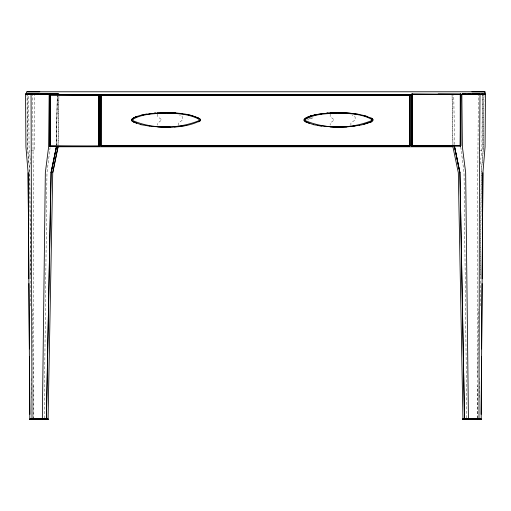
<?xml version="1.0" encoding="UTF-8"?>
<svg xmlns="http://www.w3.org/2000/svg" width="511" height="511" viewBox="0 0 511 511"><rect width="100%" height="100%" fill="white"/><g stroke="black" fill="none" stroke-linecap="round" stroke-linejoin="round"><path stroke-width="0.38" stroke-dasharray="2.56 1.92" d="M477.357 418.337L477.791 172.673L478.373 94.222M479.701 397.603L479.746 378.459M480.34 305.872L481.292 172.673L483.432 146.913L483.808 95.02M482.339 94.918L481.943 146.913L481.004 157.062M483.974 94.918L483.578 146.913L481.202 172.673L480.34 275.563M157.675 114.023L157.65 116.559L161.795 119.893L157.65 123.215L157.669 125.112M330.17 114.023L330.151 116.559L334.29 119.893L330.151 123.215L330.163 125.112M477.51 418.337L477.785 385.633M477.855 376.863L478.424 309.066M44.189 418.337L46.974 172.673L50.084 147.698M178.384 125.489L178.416 123.068L182.689 119.887L182.612 116.974L179.591 115.045M350.878 125.489L350.916 123.068L355.183 119.887L355.107 116.974L352.085 115.045M57.309 94.222L56.389 145.341L57.238 95.8M56.453 145.341L57.302 95.8M58.018 145.341L58.918 95.8L58.088 145.341M480.359 164.088L480.934 157.842M308.989 118.309L313.198 117.658L308.714 119.868L307.424 119.868M31.177 93.174L34.339 93.174M479.222 93.174L482.39 93.174M460.75 146.913L464.026 172.673L466.805 418.337M31.177 150.732L34.339 150.732L34.339 93.96M479.222 150.732L482.39 150.732L482.39 93.96M29.996 157.062L29.057 146.913L28.661 94.918M30.066 157.842L30.641 164.088M454.598 144.556L453.749 95.008M32.576 309.066L33.158 378.459M33.215 385.633L33.49 418.337M30.66 275.563L29.798 172.673L27.422 146.913L27.026 94.918M30.66 305.872L29.74 172.673L27.568 146.913L27.192 95.02M31.165 378.459L31.299 397.603M33.643 418.337L33.209 172.673L32.627 94.222M452.963 144.556L452.069 95.008L452.918 144.556"/><path stroke-width="0.77" d="M49.803 146.018L98.93 146.018L98.38 146.561L49.861 146.318L49.861 95.008M58.222 94.516L98.38 94.465L98.655 146.504L98.687 94.522L50.346 94.465L49.803 95.008L50.046 146.504M49.918 146.287L98.687 146.504L98.866 146.018L98.866 94.707L50.346 94.522M98.866 146.018L98.866 95.008L98.815 146.318L98.38 146.561M136.769 123.343L133.403 121.842L140.934 124.646M131.806 119.082C135.351 116.297 140.506 115.416 145.079 114.368M149.257 126.121C166.12 127.699 184.554 128.593 200.044 120.82L200.408 119.964L200.12 119.082C188.585 112.797 174.647 112.65 161.789 112.816M198.517 121.88L200.12 120.743M363.481 124.358C381.532 118.201 364.273 124.773 359.31 125.323M460.226 93.967L460.226 146.069L460.775 145.52L460.711 94.209L438.176 93.998M460.532 146.005L411.892 146.005L411.706 94.241L412.192 94.03L460.711 94.209L460.711 145.827L411.706 145.692L411.649 94.516L412.192 93.967M466.798 419.231L478.992 419.135L479.427 172.673L480.008 94.222L478.52 94.133L480.008 94.222M49.171 94.133L48.615 146.913L45.338 172.673L42.336 419.135M49.861 146.018L50.078 94.842L98.93 95.008L49.803 95.008M460.711 94.516L460.226 146.069L460.711 145.52L460.711 94.241L411.649 94.516L460.775 94.516L460.226 94.209M50.078 146.446L50.046 94.522M98.687 95.008L98.553 146.504L98.687 146.018M409.56 145.392L409.56 95.059L100.622 95.365L100.622 145.392L101.172 145.935L409.56 145.935L410.109 145.392L410.109 95.365L409.56 94.816L100.865 94.88L100.622 95.365L410.109 95.365L409.56 94.88L409.56 145.935L410.046 145.392L409.726 95.091M460.532 94.516L460.494 145.827M481.107 414.351L481.541 356.921M481.592 348.943L482.09 283.541M482.128 278.757L482.921 172.673L485.067 146.913L485.45 94.222L462.244 94.139L478.59 94.222L475.409 94.133M482.895 172.673L481.183 419.135L478.168 419.231M41.979 419.231L29.81 419.135L28.105 172.673L25.933 146.913L25.55 94.222L26.911 94.133L25.563 94.171L26.291 94.171M477.485 419.231L475.696 419.231M51.055 172.673L56.427 146.913L51.119 172.673L46.405 419.231L51.055 172.673L56.357 146.913M30.143 419.231L48.066 419.135L52.735 172.673L57.992 146.913M478.558 419.135L466.747 419.135L477.421 419.231M42.566 419.231L48.136 419.135L29.81 419.135L30.411 419.218M480.742 419.231L477.383 419.186L478.207 419.218M468.664 419.135L462.87 419.135L481.177 419.186L480.857 419.231M461.708 94.222L485.412 94.139L484.709 94.171M469.021 419.231L475.664 419.135M472.279 419.231L475.658 419.186L473.601 419.231M485.086 92.121L484.217 91.776L27.013 91.776L26.585 92.095L26.578 93.551M32.615 419.231L33.49 419.231L32.021 419.186L33.643 419.135M48.756 94.139L40.701 94.222L48.711 94.222M409.56 145.935L409.867 94.88L410.046 95.365L163.322 95.302M32.48 94.133L48.724 94.171L25.55 94.222M475.754 419.186L478.864 419.135L477.504 419.186M35.591 94.133L40.72 94.139M175.707 112.976L166.656 112.771M35.304 419.231L32.008 419.135L31.062 94.133L27.703 94.133M478.903 419.231L481.177 419.186L462.864 419.135L481.062 419.186M157.618 126.869L170.131 127.137M48.111 419.135L29.823 419.186L31.867 419.218L31.561 419.135M26.866 94.139L31.024 94.139M25.959 94.139L25.563 94.171M100.622 95.365L101.172 94.88L101.172 145.935L100.737 145.661L101.172 145.392L100.686 145.692L100.897 94.931L410.046 95.059M58.056 146.913L52.735 172.673M464.512 419.186L459.945 172.673L454.573 146.913L459.9 172.673L464.499 419.135M57.251 94.139L49.28 94.139L58.963 94.222L57.264 94.222M57.309 94.196L49.267 94.133L58.874 94.133M472.298 419.218L469.047 419.186M133.403 121.931L131.806 120.839L131.429 119.957L133.46 118.028M200.12 120.839L200.491 119.868M313.435 124.646L305.904 121.931L304.3 120.839L303.93 119.957L304.371 119.108C314.514 112.995 326.995 113.359 338.454 112.612M371.012 121.861L372.615 120.839L372.985 119.868M462.96 419.231L458.316 172.673L452.938 146.913M476.501 419.218L477.415 419.135M98.687 94.522L84.998 94.791M409.56 95.365L409.867 94.88M460.775 145.52L411.764 145.788M409.828 145.692L410.046 145.392L100.622 145.392L101.172 145.878L409.994 145.692M38.804 94.171L33.956 94.222L35.54 94.171M478.96 419.218L480.589 419.218M462.87 419.135L468.568 419.135M29.791 94.133L33.988 94.139M25.844 94.139L26.227 94.171M98.38 95.008L50.18 94.739M100.737 95.091L100.865 145.878M411.764 94.241L412.192 94.03L412.192 146.069L442.903 145.891M460.226 94.516L412.026 94.241L412.122 133.569M411.892 146.005L411.892 94.03L411.706 145.827L412.192 146.005L411.892 145.788M186.815 114.483L190.986 115.377L198.517 118.003M372.985 119.957L372.615 119.082L370.954 118.047L372.538 119.108L372.902 119.964L372.538 120.82L370.954 121.842M304.3 119.082L310.65 116.048M98.655 146.318L58.222 146.555M44.195 419.231L34.48 419.186M309.264 123.343L305.904 121.842M50.078 94.58L50.346 95.008M133.403 117.984L136.724 116.527M136.724 116.444L135.396 117.025L136.763 116.482M305.955 118.028L307.89 117.025M307.935 117.064L305.904 117.894M135.575 117.179L136.884 116.61M308.069 117.179L306.108 118.035L306.907 118.009M309.219 116.527L313.396 115.218L321.751 113.781M309.379 116.61L310.765 116.176M309.219 116.444L310.611 116.01M479.197 419.231L480.021 419.231M140.934 115.269L149.257 113.781M314.91 115.026L316.296 114.739M481.075 419.135L480.461 419.218M314.789 114.854L316.181 114.573M31.803 419.231C32.774 419.167 30.583 419.205 32.021 419.186M186.815 125.323L174.302 126.939M330.1 126.907L346.797 126.939L359.342 125.361M145.181 114.451L146.568 114.26M145.079 114.292L146.472 114.1M350.968 126.581L355.139 126.051M149.34 113.87L153.428 113.333M149.276 113.749L150.643 113.563M153.447 113.378L157.605 112.995M154.188 113.359L155.536 113.135M328.03 113.135L326.638 113.244L328.017 113.097M325.948 113.378L334.283 112.816M32.008 419.135L31.318 419.135L33.036 419.231M154.124 113.206L155.516 113.097M26.898 91.808L39.807 91.801M35.336 419.135L41.953 419.186M157.618 113.04L170.137 112.72L182.67 113.787M157.605 112.931L165.96 112.669M330.1 112.931L346.809 112.861L359.342 114.432M485.073 94.171L485.412 94.222M346.809 126.977L334.277 127.13L317.574 125.546M40.35 419.231L36.134 419.218M33.451 419.218L44.182 419.186L40.318 419.135M30.992 94.222L32.417 94.171M27.626 94.171L28.622 94.139M163.194 112.829L165.27 112.778M334.277 112.759C345.455 112.49 356.946 113.231 367.696 116.61M170.137 127.175L161.789 127.092M58.222 146.472L77.123 146.401M462.934 419.135L479.094 419.186L462.877 419.186M471.864 91.801L484.869 91.833M58.893 94.171L25.71 94.139M58.343 94.663L412.294 94.663M100.999 95.091L100.897 94.931M100.622 145.392L410.046 145.692M58.343 146.766L452.95 146.766M459.881 172.673L454.573 146.913M50.078 146.184L98.866 146.318L98.866 94.707L50.346 94.465L50.346 146.561M462.2 94.133L485.156 94.139M462.947 419.218L468.434 419.231L465.662 172.673L462.385 146.913L461.829 94.133M468.076 94.171L470.292 94.171M166.656 112.663L170.131 112.701M472.196 94.171L475.46 94.171M481.253 94.139L483.297 94.133M482.41 94.171L483.374 94.171M321.777 126.083L313.396 124.69M149.276 126.083L140.902 124.69M412.192 146.005L411.706 145.692M98.38 94.522L98.93 95.008M33.407 419.218L32.174 419.218M31.433 419.231L30.813 419.135M33.675 419.218L35.246 419.186M31.867 419.218L48.079 419.218L31.573 419.186M363.481 115.377L371.012 118.003M35.355 419.218L38.721 419.231M465.412 94.133L462.289 94.222M372.545 119.006L371.491 118.348L372.615 118.986M198.46 118.047L200.044 119.108M305.955 121.899L304.371 120.82L304.013 119.964M133.46 121.899L131.876 120.82L131.512 119.964M484.952 91.852L485.092 93.551M460.66 145.827L460.532 94.03M28.105 172.673L28.872 278.757M28.923 283.541L29.402 348.943M29.466 356.921L29.893 414.351M50.046 95.008L50.046 146.018M342.625 112.701L338.461 112.765L342.625 112.765M132.898 119.274L132.898 120.634C152.936 129.309 178.882 128.957 199.022 120.628L199.022 119.28C189.019 113.825 177.119 113.448 165.966 113.103C154.833 113.678 142.831 113.563 132.898 119.274M371.81 119.957L371.523 120.628C351.376 128.964 325.437 129.309 305.399 120.634L305.399 119.274C315.325 113.563 327.327 113.678 338.461 113.103C349.613 113.448 361.52 113.825 371.516 119.28L371.81 119.957M98.655 94.58L98.655 94.58"/></g></svg>
